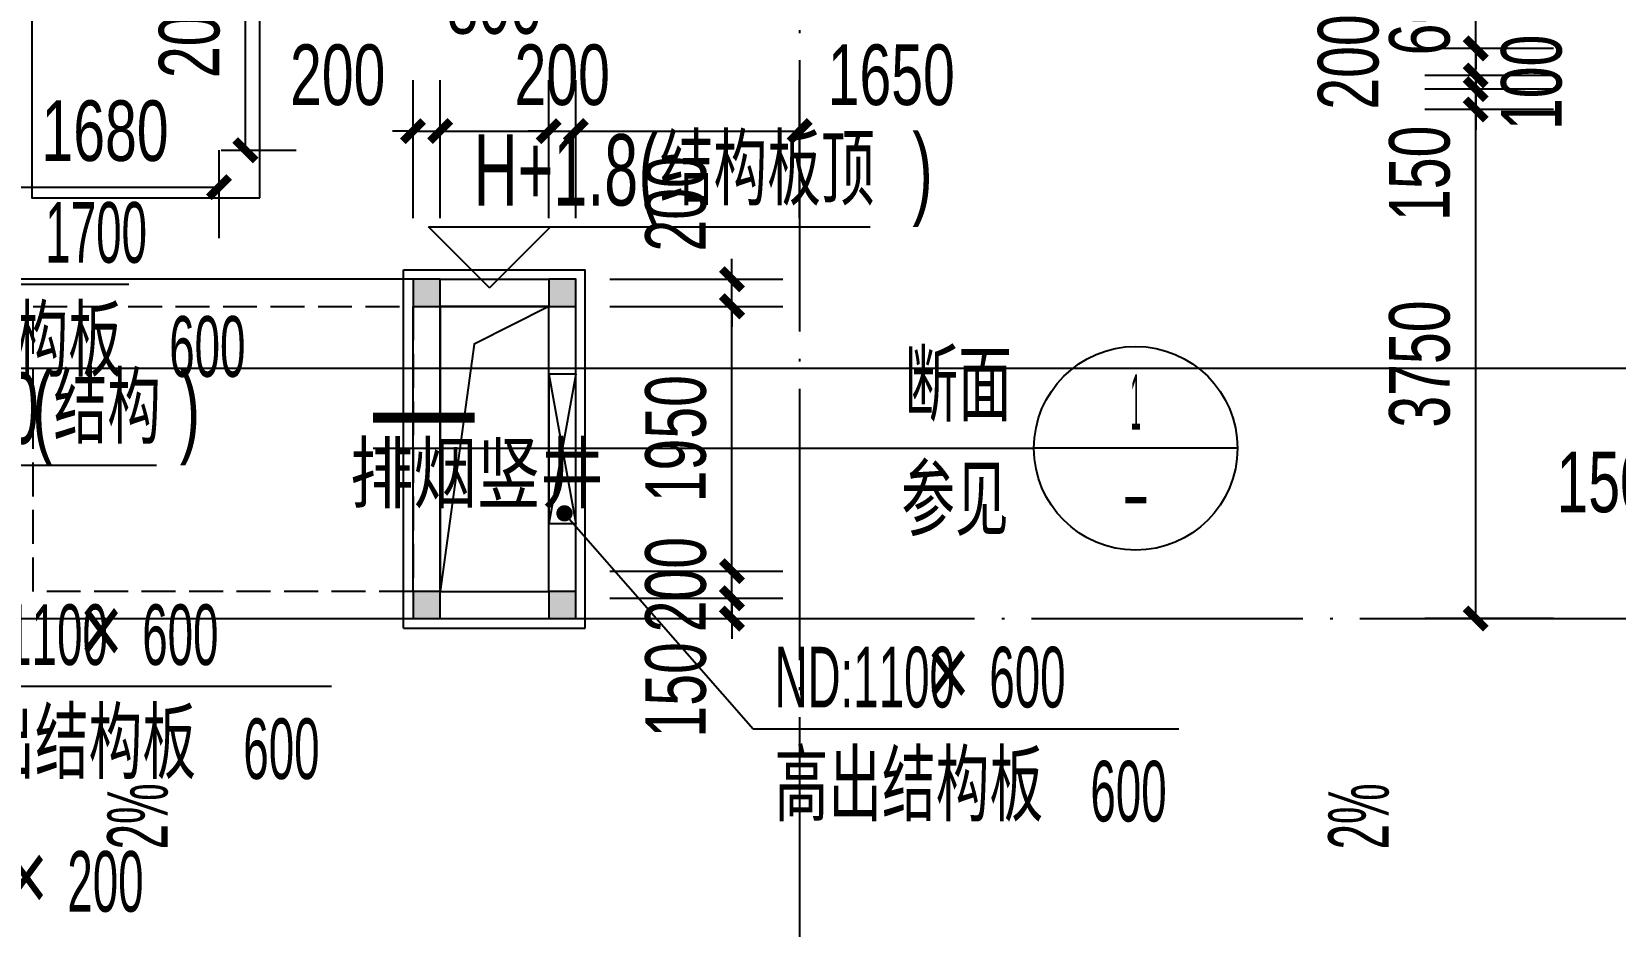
# Model space of a CAD drawing. Extents: x -409435 to 356702, y -107829 to 330904.
# Drawn here: x 89739 to 101412, y 272733 to 279323 of the extents above; entities that cross this region are included whole.
import ezdxf
from ezdxf.enums import TextEntityAlignment as Align
from ezdxf.xclip import XClip

# ---------------------------------------------------------------- set-up
doc = ezdxf.new("R2010")
doc.units = 0
doc.header["$LTSCALE"] = 1000
doc.header["$MEASUREMENT"] = 0
doc.header["$XCLIPFRAME"] = 0
for name, pattern in [('104-14# 核心筒$0$DOTE', [2.42, 2, -0.2, 0.02, -0.2]), ('109-34 轴网$0$L1$0$$AUDIT_BAD_LTYPE1', [0]), ('X-104 14#平面$0$DASH', [0.35, 0.25, -0.1])]:
    doc.linetypes.add(name, pattern=pattern)
for name, color, linetype in [('01-标注_尺寸', 124, 'Continuous'), ('01-标注_符号', 200, 'Continuous'), ('02-TEXT_标注', 130, 'Continuous'), ('104-14# 核心筒$0$A_AXIS-轴线', 36, '104-14# 核心筒$0$DOTE'), ('PUB_HATCH', 8, 'Continuous'), ('X-104 14#平面$0$01-标注_标高', 200, 'Continuous'), ('X-104 14#平面$0$02-TEXT_标注', 130, 'Continuous'), ('X-104 14#平面$0$A-O_分水线', 127, 'Continuous'), ('X-104 14#平面$0$A-O_屋面', 201, 'Continuous'), ('X-104 14#平面$0$A-O_散水', 134, 'Continuous'), ('X-104 14#平面$0$A-TECH_暖通', 6, 'Continuous'), ('X-104 14#平面$0$A_STR-砌块墙', 121, 'Continuous'), ('X-104 14#平面$0$A_STR-砼柱', 51, 'Continuous'), ('X-104 14#平面$0$DUCT-新风管立管', 3, 'Continuous'), ('X-104 14#平面$0$SURFACE', 6, 'Continuous')]:
    doc.layers.add(name, color=color, linetype=linetype)
doc.styles.add('_TCH_DIM', font='ros.shx', dxfattribs={"width": 0.8, "height": 2, "bigfont": 'jd.shx'})
doc.styles.add('_TCH_DIM_T3', font='ros.shx', dxfattribs={"width": 0.705882, "bigfont": 'jd.shx'})
doc.styles.add('_TCH_LABEL', font='ros.shx', dxfattribs={"width": 0.8, "bigfont": 'jd.shx'})
doc.styles.add('X-104 14#平面$0$_TCH_DIM', font='ros.shx', dxfattribs={"width": 0.8, "bigfont": 'jd.shx'})
doc.styles.add('X-104 14#平面$0$Standard', font='STXIHEI_0.TTF', dxfattribs={"width": 0.8})
doc.dimstyles.new('_TCH_ARCH&&150', dxfattribs={"dimtxt": 446.25, "dimasz": 150, "dimexe": 375, "dimexo": 450, "dimgap": 189.375, "dimtad": 1, "dimdec": 0, "dimzin": 0, "dimdsep": 46, "dimtxsty": '_TCH_DIM_T3', "dimblk": 'ARCHTICK', "dimcen": 0.09, "dimclrt": 7, "dimazin": 2, "dimtfac": 1, "dimtdec": 0, "dimtix": 1, "dimtmove": 2, "dimatfit": 3, "dimfxl": 0, "dimtolj": 1, "dimtzin": 0, "dimarcsym": 0})

# ---------------------------------------------------------------- blocks, each defined once
blk = doc.blocks.new('104-14# 核心筒')
at = {"layer": '104-14# 核心筒$0$A_AXIS-轴线'}
for p, q in [((95400, 317833.6), (95400, 259754.9)), ((-9370.1, 275000), (120259.9, 275000))]:
    blk.add_line(p, q, dxfattribs=at)
blk = doc.blocks.new('X-104 14#平面$0$0000')
blk.add_line((45350, 7817), (62299, 7817))
blk = doc.blocks.new('*U431')
blk.add_lwpolyline([(200, 0), (200, 1100), (0, 1100), (0, 0), (200, 0), (0, 1100), (0, 0), (200, 1100)])
blk = doc.blocks.new('_FZH')
blk.add_lwpolyline([(-0.5, -0.5), (0.5, -0.5), (0.5, 0.5), (-0.5, 0.5)], close=True)
at = {"layer": 'PUB_HATCH'}
blk.add_solid([(-0.5, -0.5), (0.5, -0.5), (-0.5, 0.5), (0.5, 0.5)], dxfattribs=at)
blk = doc.blocks.new('X-104 14#平面')
at = {"layer": 'X-104 14#平面$0$01-标注_标高'}
for p, q in [((93113.4, 277435.4), (92663.4, 277885.4)), ((92663.4, 277885.4), (95919.4, 277885.4)), ((93113.4, 277435.4), (93563.4, 277885.4)), ((88468.8, 276129.8), (90659.1, 276129.8))]:
    blk.add_line(p, q, dxfattribs=at)
at = {"layer": 'X-104 14#平面$0$A-O_屋面'}
blk.add_lwpolyline([(92750, 277500), (86550, 277500), (86550, 275000), (92750, 275000)], close=True, dxfattribs=at)
at = {"layer": 'X-104 14#平面$0$A-O_屋面', "linetype": 'X-104 14#平面$0$DASH'}
blk.add_lwpolyline([(89750, 277300), (92550, 277300), (92550, 275200), (89750, 275200)], close=True, dxfattribs=at)
at = {"layer": 'X-104 14#平面$0$A-O_散水'}
blk.add_lwpolyline([(91420, 278100), (91420, 280100), (89740, 280100), (89740, 278100)], close=True, dxfattribs=at)
at = {"layer": 'X-104 14#平面$0$A_STR-砌块墙'}
for p, q in [((92750, 277500), (93550, 277500)), ((92550, 275200), (92550, 277300)), ((92750, 277300), (93550, 277300)), ((92750, 275200), (92750, 277300)), ((93550, 275200), (93550, 277300)), ((93750, 275200), (93750, 277300)), ((92750, 275200), (93550, 275200)), ((92750, 275000), (93550, 275000))]:
    blk.add_line(p, q, dxfattribs=at)
at = {"layer": 'X-104 14#平面$0$DUCT-新风管立管'}
blk.add_lwpolyline([(93550, 277300), (92750, 277300), (92750, 275200), (93550, 275200), (93550, 277300), (93000.1, 277021.2), (92750, 275200)], dxfattribs=at)
at = {"layer": 'X-104 14#平面$0$SURFACE'}
for p, q in [((92480, 277570), (93820, 277570)), ((92480, 274930), (92480, 277570)), ((93820, 274930), (93820, 277570)), ((92480, 274930), (93820, 274930))]:
    blk.add_line(p, q, dxfattribs=at)
ref = blk.add_blockref('104-14# 核心筒', (0, 0))
XClip(ref).set_block_clipping_path([(-38664.3623821461, -25500), (139216.5485069363, 330900)])
at = {"layer": 'X-104 14#平面$0$A-O_分水线'}
blk.add_blockref('X-104 14#平面$0$0000', (41400, 269028.8), dxfattribs=at)
at = {"layer": 'X-104 14#平面$0$A-TECH_暖通', "rotation": 180}
blk.add_blockref('*U431', (93750, 276800), dxfattribs=at)
at = {"layer": 'X-104 14#平面$0$A_STR-砼柱', "xscale": 200, "yscale": 200, "zscale": 200}
for p in [(92650, 277400, 3000), (93650, 277400, 3000), (92650, 275100, 3000), (93650, 275100, 3000)]:
    blk.add_blockref('_FZH', p, dxfattribs=at)
at = {"layer": 'X-104 14#平面$0$02-TEXT_标注'}
for s, height, style, width, p in [('H+1.8', 525, 'X-104 14#平面$0$_TCH_DIM', 0.64, (92997.8, 278042.9)), ('(', 525, 'X-104 14#平面$0$_TCH_DIM', 0.64, (94212, 278042.9)), ('结构板顶', 520.93, 'X-104 14#平面$0$_TCH_DIM', 0.8, (94368.8, 278042.9)), (')', 525, 'X-104 14#平面$0$_TCH_DIM', 0.64, (96231.1, 278042.9)), ('15.000', 525, 'X-104 14#平面$0$_TCH_DIM', 0.64, (88417.3, 276287.3)), ('(', 525, 'X-104 14#平面$0$_TCH_DIM', 0.64, (89743.5, 276287.3)), ('结构', 520.93, 'X-104 14#平面$0$_TCH_DIM', 0.8, (89900.3, 276287.3)), (')', 525, 'X-104 14#平面$0$_TCH_DIM', 0.64, (90831.5, 276287.3)), ('排烟竖井', 428.14, 'X-104 14#平面$0$Standard', 0.8, (92085.8, 275859.3))]:
    blk.add_text(s, height=height, dxfattribs=dict(at, style=style, width=width)).set_placement(p)
blk = doc.blocks.new('ddcc')
at = {"layer": '02-TEXT_标注', "style": '_TCH_DIM'}
for s, height, width, p in [('200', 446.2, 0.564706, (90002, 272841)), ('×', 521, 0.8, (89536, 272841))]:
    blk.add_text(s, height=height, dxfattribs=dict(at, width=width)).set_placement(p)
blk = doc.blocks.new('_ArchTick')
at = {"color": 0, "linetype": 'ByBlock', "const_width": 0.4}
blk.add_lwpolyline([(-0.5, -0.5), (0.5, 0.5)], dxfattribs=at)
blk = doc.blocks.new('*D861')
at = {"layer": '01-标注_尺寸', "color": 0, "lineweight": -2, "transparency": 16777216}
for p, q in [((93750, 277950), (93750, 278966)), ((95400, 277950), (95400, 278966)), ((93750, 278591), (95400, 278591))]:
    blk.add_line(p, q, dxfattribs=at)
at = {"layer": 'Defpoints', "color": 0, "transparency": 16777216}
for p in [(95400, 278591), (93750, 277500), (95400, 277500)]:
    blk.add_point(p, dxfattribs=at)
at = {"layer": '01-标注_尺寸', "color": 0, "lineweight": -2, "transparency": 16777216, "xscale": 150, "yscale": 150, "zscale": 150, "rotation": 180}
blk.add_blockref('_ArchTick', (93750, 278591), dxfattribs=at)
at = {"layer": '01-标注_尺寸', "color": 0, "lineweight": -2, "transparency": 16777216, "xscale": 150, "yscale": 150, "zscale": 150}
blk.add_blockref('_ArchTick', (95400, 278591), dxfattribs=at)
at = {"layer": '01-标注_尺寸', "color": 7, "transparency": 16777216, "insert": (96075, 279003), "char_height": 446.2, "attachment_point": 5, "style": '_TCH_DIM_T3'}
blk.add_mtext('\\A1;1650', dxfattribs=at)
blk = doc.blocks.new('*D862')
at = {"layer": '01-标注_尺寸', "color": 0, "lineweight": -2, "transparency": 16777216}
for p, q in [((93550, 277950), (93550, 278966)), ((93750, 277950), (93750, 278966)), ((93550, 278591), (93400, 278591)), ((93550, 278591), (93750, 278591)), ((93750, 278591), (93900, 278591))]:
    blk.add_line(p, q, dxfattribs=at)
at = {"layer": 'Defpoints', "color": 0, "transparency": 16777216}
for p in [(93750, 278591), (93550, 277500), (93750, 277500)]:
    blk.add_point(p, dxfattribs=at)
at = {"layer": '01-标注_尺寸', "color": 0, "lineweight": -2, "transparency": 16777216, "xscale": 150, "yscale": 150, "zscale": 150}
blk.add_blockref('_ArchTick', (93550, 278591), dxfattribs=at)
at = {"layer": '01-标注_尺寸', "color": 0, "lineweight": -2, "transparency": 16777216, "xscale": 150, "yscale": 150, "zscale": 150, "rotation": 180}
blk.add_blockref('_ArchTick', (93750, 278591), dxfattribs=at)
at = {"layer": '01-标注_尺寸', "color": 7, "transparency": 16777216, "insert": (93650, 279003), "char_height": 446.2, "attachment_point": 5, "style": '_TCH_DIM_T3'}
blk.add_mtext('\\A1;200', dxfattribs=at)
blk = doc.blocks.new('*D863')
at = {"layer": '01-标注_尺寸', "color": 0, "lineweight": -2, "transparency": 16777216}
for p, q in [((92750, 277950), (92750, 278966)), ((93550, 277950), (93550, 278966)), ((92750, 278591), (93550, 278591))]:
    blk.add_line(p, q, dxfattribs=at)
at = {"layer": 'Defpoints', "color": 0, "transparency": 16777216}
for p in [(93550, 278591), (92750, 277500), (93550, 277500)]:
    blk.add_point(p, dxfattribs=at)
at = {"layer": '01-标注_尺寸', "color": 0, "lineweight": -2, "transparency": 16777216, "xscale": 150, "yscale": 150, "zscale": 150, "rotation": 180}
blk.add_blockref('_ArchTick', (92750, 278591), dxfattribs=at)
at = {"layer": '01-标注_尺寸', "color": 0, "lineweight": -2, "transparency": 16777216, "xscale": 150, "yscale": 150, "zscale": 150}
blk.add_blockref('_ArchTick', (93550, 278591), dxfattribs=at)
at = {"layer": '01-标注_尺寸', "color": 7, "transparency": 16777216, "insert": (93150, 279528), "char_height": 446.2, "attachment_point": 5, "style": '_TCH_DIM_T3'}
blk.add_mtext('\\A1;800', dxfattribs=at)
blk = doc.blocks.new('*D864')
at = {"layer": '01-标注_尺寸', "color": 0, "lineweight": -2, "transparency": 16777216}
for p, q in [((92550, 277950), (92550, 278966)), ((92750, 277950), (92750, 278966)), ((92550, 278591), (92400, 278591)), ((92550, 278591), (92750, 278591)), ((92750, 278591), (92900, 278591))]:
    blk.add_line(p, q, dxfattribs=at)
at = {"layer": 'Defpoints', "color": 0, "transparency": 16777216}
for p in [(92750, 278591), (92550, 277500), (92750, 277500)]:
    blk.add_point(p, dxfattribs=at)
at = {"layer": '01-标注_尺寸', "color": 0, "lineweight": -2, "transparency": 16777216, "xscale": 150, "yscale": 150, "zscale": 150}
blk.add_blockref('_ArchTick', (92550, 278591), dxfattribs=at)
at = {"layer": '01-标注_尺寸', "color": 0, "lineweight": -2, "transparency": 16777216, "xscale": 150, "yscale": 150, "zscale": 150, "rotation": 180}
blk.add_blockref('_ArchTick', (92750, 278591), dxfattribs=at)
at = {"layer": '01-标注_尺寸', "color": 7, "transparency": 16777216, "insert": (91995, 279003), "char_height": 446.2, "attachment_point": 5, "style": '_TCH_DIM_T3'}
blk.add_mtext('\\A1;200', dxfattribs=at)
blk = doc.blocks.new('*D865')
at = {"layer": '01-标注_尺寸', "color": 0, "lineweight": -2, "transparency": 16777216}
for p, q in [((94901, 277500), (94901, 277650)), ((94000, 277500), (95276, 277500)), ((94901, 277300), (94901, 277500)), ((94000, 277300), (95276, 277300)), ((94901, 277300), (94901, 277150))]:
    blk.add_line(p, q, dxfattribs=at)
at = {"layer": 'Defpoints', "color": 0, "transparency": 16777216}
for p in [(93550, 277500), (94901, 277500), (93550, 277300)]:
    blk.add_point(p, dxfattribs=at)
at = {"layer": '01-标注_尺寸', "color": 0, "lineweight": -2, "transparency": 16777216, "xscale": 150, "yscale": 150, "zscale": 150}
for p, rotation in [((94901, 277500), 270), ((94901, 277300), 90)]:
    blk.add_blockref('_ArchTick', p, dxfattribs=dict(at, rotation=rotation))
at = {"layer": '01-标注_尺寸', "color": 7, "transparency": 16777216, "insert": (94488, 278055), "char_height": 446.2, "attachment_point": 5, "rotation": 90, "style": '_TCH_DIM_T3'}
blk.add_mtext('\\A1;200', dxfattribs=at)
blk = doc.blocks.new('*D866')
at = {"layer": '01-标注_尺寸', "color": 0, "lineweight": -2, "transparency": 16777216}
for p, q in [((94000, 277300), (95276, 277300)), ((94901, 275350), (94901, 277300)), ((94000, 275350), (95276, 275350))]:
    blk.add_line(p, q, dxfattribs=at)
at = {"layer": 'Defpoints', "color": 0, "transparency": 16777216}
for p in [(93550, 277300), (94901, 277300), (93550, 275350)]:
    blk.add_point(p, dxfattribs=at)
at = {"layer": '01-标注_尺寸', "color": 0, "lineweight": -2, "transparency": 16777216, "xscale": 150, "yscale": 150, "zscale": 150}
for p, rotation in [((94901, 277300), 90), ((94901, 275350), 270)]:
    blk.add_blockref('_ArchTick', p, dxfattribs=dict(at, rotation=rotation))
at = {"layer": '01-标注_尺寸', "color": 7, "transparency": 16777216, "insert": (94488, 276325), "char_height": 446.2, "attachment_point": 5, "rotation": 90, "style": '_TCH_DIM_T3'}
blk.add_mtext('\\A1;1950', dxfattribs=at)
blk = doc.blocks.new('*D867')
at = {"layer": '01-标注_尺寸', "color": 0, "lineweight": -2, "transparency": 16777216}
for p, q in [((94901, 275350), (94901, 275500)), ((94000, 275350), (95276, 275350)), ((94901, 275150), (94901, 275350)), ((94000, 275150), (95276, 275150)), ((94901, 275150), (94901, 275000))]:
    blk.add_line(p, q, dxfattribs=at)
at = {"layer": 'Defpoints', "color": 0, "transparency": 16777216}
for p in [(93550, 275350), (94901, 275350), (93550, 275150)]:
    blk.add_point(p, dxfattribs=at)
at = {"layer": '01-标注_尺寸', "color": 0, "lineweight": -2, "transparency": 16777216, "xscale": 150, "yscale": 150, "zscale": 150}
for p, rotation in [((94901, 275350), 270), ((94901, 275150), 90)]:
    blk.add_blockref('_ArchTick', p, dxfattribs=dict(at, rotation=rotation))
at = {"layer": '01-标注_尺寸', "color": 7, "transparency": 16777216, "insert": (94488, 275250), "char_height": 446.2, "attachment_point": 5, "rotation": 90, "style": '_TCH_DIM_T3'}
blk.add_mtext('\\A1;200', dxfattribs=at)
blk = doc.blocks.new('*D868')
at = {"layer": '01-标注_尺寸', "color": 0, "lineweight": -2, "transparency": 16777216}
for p, q in [((94901, 275150), (94901, 275300)), ((94000, 275150), (95276, 275150)), ((94901, 275000), (94901, 275150)), ((94000, 275000), (95276, 275000)), ((94901, 275000), (94901, 274850))]:
    blk.add_line(p, q, dxfattribs=at)
at = {"layer": 'Defpoints', "color": 0, "transparency": 16777216}
for p in [(93550, 275150), (94901, 275150), (93550, 275000)]:
    blk.add_point(p, dxfattribs=at)
at = {"layer": '01-标注_尺寸', "color": 0, "lineweight": -2, "transparency": 16777216, "xscale": 150, "yscale": 150, "zscale": 150}
for p, rotation in [((94901, 275150), 270), ((94901, 275000), 90)]:
    blk.add_blockref('_ArchTick', p, dxfattribs=dict(at, rotation=rotation))
at = {"layer": '01-标注_尺寸', "color": 7, "transparency": 16777216, "insert": (94488, 274475), "char_height": 446.2, "attachment_point": 5, "rotation": 90, "style": '_TCH_DIM_T3'}
blk.add_mtext('\\A1;150', dxfattribs=at)
blk = doc.blocks.new('*D883')
at = {"layer": '01-标注_尺寸', "color": 0, "lineweight": -2, "transparency": 16777216}
for p, q in [((101800, 276483), (101800, 275215)), ((101950, 276483), (101950, 275215)), ((101800, 275590), (101650, 275590)), ((101800, 275590), (101950, 275590)), ((101950, 275590), (102100, 275590))]:
    blk.add_line(p, q, dxfattribs=at)
at = {"layer": 'Defpoints', "color": 0, "transparency": 16777216}
for p in [(101800, 276933), (101950, 276933), (101950, 275590)]:
    blk.add_point(p, dxfattribs=at)
at = {"layer": '01-标注_尺寸', "color": 0, "lineweight": -2, "transparency": 16777216, "xscale": 150, "yscale": 150, "zscale": 150}
blk.add_blockref('_ArchTick', (101800, 275590), dxfattribs=at)
at = {"layer": '01-标注_尺寸', "color": 0, "lineweight": -2, "transparency": 16777216, "xscale": 150, "yscale": 150, "zscale": 150, "rotation": 180}
blk.add_blockref('_ArchTick', (101950, 275590), dxfattribs=at)
at = {"layer": '01-标注_尺寸', "color": 7, "transparency": 16777216, "insert": (101330, 276003), "char_height": 446.2, "attachment_point": 5, "style": '_TCH_DIM_T3'}
blk.add_mtext('\\A1;150', dxfattribs=at)
blk = doc.blocks.new('*D2016')
at = {"layer": '01-标注_尺寸', "color": 0, "lineweight": -2, "transparency": 16777216}
for p, q in [((91135, 280450), (91690, 280450)), ((91315, 278450), (91315, 280450)), ((91135, 278450), (91690, 278450))]:
    blk.add_line(p, q, dxfattribs=at)
at = {"layer": 'Defpoints', "color": 0, "transparency": 16777216}
for p in [(90685, 280450), (91315, 280450), (90685, 278450)]:
    blk.add_point(p, dxfattribs=at)
at = {"layer": '01-标注_尺寸', "color": 0, "lineweight": -2, "transparency": 16777216, "xscale": 150, "yscale": 150, "zscale": 150}
for p, rotation in [((91315, 280450), 90), ((91315, 278450), 270)]:
    blk.add_blockref('_ArchTick', p, dxfattribs=dict(at, rotation=rotation))
at = {"layer": '01-标注_尺寸', "color": 7, "transparency": 16777216, "insert": (90903, 279450), "char_height": 446.2, "attachment_point": 5, "rotation": 90, "style": '_TCH_DIM_T3'}
blk.add_mtext('\\A1;2000', dxfattribs=at)
blk = doc.blocks.new('*D2023')
at = {"layer": '01-标注_尺寸', "color": 0, "lineweight": -2, "transparency": 16777216}
for p, q in [((89440, 278450), (89440, 277803)), ((91120, 278450), (91120, 277803)), ((89440, 278178), (91120, 278178))]:
    blk.add_line(p, q, dxfattribs=at)
at = {"layer": 'Defpoints', "color": 0, "transparency": 16777216}
for p in [(89440, 278900), (91120, 278900), (91120, 278178)]:
    blk.add_point(p, dxfattribs=at)
at = {"layer": '01-标注_尺寸', "color": 0, "lineweight": -2, "transparency": 16777216, "xscale": 150, "yscale": 150, "zscale": 150, "rotation": 180}
blk.add_blockref('_ArchTick', (89440, 278178), dxfattribs=at)
at = {"layer": '01-标注_尺寸', "color": 0, "lineweight": -2, "transparency": 16777216, "xscale": 150, "yscale": 150, "zscale": 150}
blk.add_blockref('_ArchTick', (91120, 278178), dxfattribs=at)
at = {"layer": '01-标注_尺寸', "color": 7, "transparency": 16777216, "insert": (90280, 278591), "char_height": 446.2, "attachment_point": 5, "style": '_TCH_DIM_T3'}
blk.add_mtext('\\A1;1680', dxfattribs=at)
blk = doc.blocks.new('*D2097')
at = {"layer": '01-标注_尺寸', "color": 0, "lineweight": -2, "transparency": 16777216}
for p, q in [((100383, 279800), (100383, 279950)), ((100956, 279800), (100008, 279800)), ((100383, 279200), (100383, 279800)), ((100956, 279200), (100008, 279200)), ((100383, 279200), (100383, 279050))]:
    blk.add_line(p, q, dxfattribs=at)
at = {"layer": 'Defpoints', "color": 0, "transparency": 16777216}
for p in [(100383, 279800), (101406, 279800), (101406, 279200)]:
    blk.add_point(p, dxfattribs=at)
at = {"layer": '01-标注_尺寸', "color": 0, "lineweight": -2, "transparency": 16777216, "xscale": 150, "yscale": 150, "zscale": 150}
for p, rotation in [((100383, 279800), 270), ((100383, 279200), 90)]:
    blk.add_blockref('_ArchTick', p, dxfattribs=dict(at, rotation=rotation))
at = {"layer": '01-标注_尺寸', "color": 7, "transparency": 16777216, "insert": (99971, 279500), "char_height": 446.2, "attachment_point": 5, "rotation": 90, "style": '_TCH_DIM_T3'}
blk.add_mtext('\\A1;600', dxfattribs=at)
blk = doc.blocks.new('*D2098')
at = {"layer": '01-标注_尺寸', "color": 0, "lineweight": -2, "transparency": 16777216}
for p, q in [((100383, 279200), (100383, 279350)), ((100956, 279200), (100008, 279200)), ((100383, 279000), (100383, 279200)), ((100956, 279000), (100008, 279000)), ((100383, 279000), (100383, 278850))]:
    blk.add_line(p, q, dxfattribs=at)
at = {"layer": 'Defpoints', "color": 0, "transparency": 16777216}
for p in [(100383, 279200), (101406, 279200), (101406, 279000)]:
    blk.add_point(p, dxfattribs=at)
at = {"layer": '01-标注_尺寸', "color": 0, "lineweight": -2, "transparency": 16777216, "xscale": 150, "yscale": 150, "zscale": 150}
for p, rotation in [((100383, 279200), 270), ((100383, 279000), 90)]:
    blk.add_blockref('_ArchTick', p, dxfattribs=dict(at, rotation=rotation))
at = {"layer": '01-标注_尺寸', "color": 7, "transparency": 16777216, "insert": (99446, 279100), "char_height": 446.2, "attachment_point": 5, "rotation": 90, "style": '_TCH_DIM_T3'}
blk.add_mtext('\\A1;200', dxfattribs=at)
blk = doc.blocks.new('*D2099')
at = {"layer": '01-标注_尺寸', "color": 0, "lineweight": -2, "transparency": 16777216}
for p, q in [((100383, 279000), (100383, 279150)), ((100956, 279000), (100008, 279000)), ((100383, 278900), (100383, 279000)), ((100956, 278900), (100008, 278900)), ((100383, 278900), (100383, 278750))]:
    blk.add_line(p, q, dxfattribs=at)
at = {"layer": 'Defpoints', "color": 0, "transparency": 16777216}
for p in [(100383, 279000), (101406, 279000), (101406, 278900)]:
    blk.add_point(p, dxfattribs=at)
at = {"layer": '01-标注_尺寸', "color": 0, "lineweight": -2, "transparency": 16777216, "xscale": 150, "yscale": 150, "zscale": 150}
for p, rotation in [((100383, 279000), 270), ((100383, 278900), 90)]:
    blk.add_blockref('_ArchTick', p, dxfattribs=dict(at, rotation=rotation))
at = {"layer": '01-标注_尺寸', "color": 7, "transparency": 16777216, "insert": (100796, 278950), "char_height": 446.2, "attachment_point": 5, "rotation": 90, "style": '_TCH_DIM_T3'}
blk.add_mtext('\\A1;100', dxfattribs=at)
blk = doc.blocks.new('*D2100')
at = {"layer": '01-标注_尺寸', "color": 0, "lineweight": -2, "transparency": 16777216}
for p, q in [((100383, 278900), (100383, 279050)), ((100956, 278900), (100008, 278900)), ((100383, 278750), (100383, 278900)), ((100956, 278750), (100008, 278750)), ((100383, 278750), (100383, 278600))]:
    blk.add_line(p, q, dxfattribs=at)
at = {"layer": 'Defpoints', "color": 0, "transparency": 16777216}
for p in [(100383, 278900), (101406, 278900), (101406, 278750)]:
    blk.add_point(p, dxfattribs=at)
at = {"layer": '01-标注_尺寸', "color": 0, "lineweight": -2, "transparency": 16777216, "xscale": 150, "yscale": 150, "zscale": 150}
for p, rotation in [((100383, 278900), 270), ((100383, 278750), 90)]:
    blk.add_blockref('_ArchTick', p, dxfattribs=dict(at, rotation=rotation))
at = {"layer": '01-标注_尺寸', "color": 7, "transparency": 16777216, "insert": (99971, 278280), "char_height": 446.2, "attachment_point": 5, "rotation": 90, "style": '_TCH_DIM_T3'}
blk.add_mtext('\\A1;150', dxfattribs=at)
blk = doc.blocks.new('*D2101')
at = {"layer": '01-标注_尺寸', "color": 0, "lineweight": -2, "transparency": 16777216}
for p, q in [((100956, 278750), (100008, 278750)), ((100383, 275000), (100383, 278750)), ((100956, 275000), (100008, 275000))]:
    blk.add_line(p, q, dxfattribs=at)
at = {"layer": 'Defpoints', "color": 0, "transparency": 16777216}
for p in [(100383, 278750), (101406, 278750), (101406, 275000)]:
    blk.add_point(p, dxfattribs=at)
at = {"layer": '01-标注_尺寸', "color": 0, "lineweight": -2, "transparency": 16777216, "xscale": 150, "yscale": 150, "zscale": 150}
for p, rotation in [((100383, 278750), 90), ((100383, 275000), 270)]:
    blk.add_blockref('_ArchTick', p, dxfattribs=dict(at, rotation=rotation))
at = {"layer": '01-标注_尺寸', "color": 7, "transparency": 16777216, "insert": (99971, 276875), "char_height": 446.2, "attachment_point": 5, "rotation": 90, "style": '_TCH_DIM_T3'}
blk.add_mtext('\\A1;3750', dxfattribs=at)

msp = doc.modelspace()

# ---------------------------------------------------------------- linework, layer by layer
at = {"layer": '01-标注_符号'}
for p, q in [((88267.4, 277463.9), (90454.3, 277463.9)), ((92255.7, 276254.6), (95955.3, 276254.6)), ((95955.3, 276254.6), (97127.1, 276254.6)), ((98627.1, 276254.6), (97127.1, 276254.6)), ((93666.4, 275775.1), (95057.5, 274188.2)), ((88813.7, 274500.9), (91950.4, 274500.9)), ((95057.5, 274188.2), (98194.2, 274188.2))]:
    msp.add_line(p, q, dxfattribs=at)
at = {"layer": '01-标注_符号', "const_width": 75}
msp.add_lwpolyline([(92255.7, 276479.6), (93005.7, 276479.6)], dxfattribs=at)
at = {"layer": '01-标注_符号', "const_width": 60}
msp.add_lwpolyline([(93646.7, 275797.7, 1), (93686.2, 275752.5, 1)], format="xyb", close=True, dxfattribs=at)
at = {"layer": '01-标注_符号', "linetype": '109-34 轴网$0$L1$0$$AUDIT_BAD_LTYPE1'}
for points in [[(90900, 274075.3, 0, 0, 0), (90900, 273292.7, 120, 0, 0), (90900, 272842.7, 0, 0, 0)], [(99900, 274075.3, 0, 0, 0), (99900, 273292.7, 120, 0, 0), (99900, 272842.7, 0, 0, 0)]]:
    msp.add_lwpolyline(points, format="xyseb", dxfattribs=at)
at = {"layer": '01-标注_符号'}
msp.add_circle((97877.1, 276254.6), 750, dxfattribs=at)

# ---------------------------------------------------------------- block references
for name in ['X-104 14#平面', 'ddcc']:
    msp.add_blockref(name, (0, 0))

# ---------------------------------------------------------------- texts
at = {"layer": '02-TEXT_标注', "style": '_TCH_DIM'}
for s, height, width, p in [('1700', 446.25, 0.564706, (89839.7, 277621.4)), ('高出结构板', 520.93, 0.8, (88424.9, 276781.4)), ('600', 446.25, 0.564706, (90752.8, 276781.4)), ('断面', 520.93, 0.8, (96171.9, 276452.4)), ('参见', 520.93, 0.8, (96149.1, 275608.8)), ('ND:1100', 446.25, 0.564706, (88971.2, 274658.4)), ('×', 520.9, 0.8, (90088.4, 274658.4)), ('600', 446.25, 0.564706, (90554, 274658.4)), ('ND:1100', 446.25, 0.564706, (95215, 274345.7)), ('600', 446.25, 0.564706, (96797.8, 274345.7)), ('×', 520.9, 0.8, (96332.2, 274345.7)), ('高出结构板', 520.93, 0.8, (88971.2, 273818.4)), ('600', 446.25, 0.564706, (91299.1, 273818.4)), ('高出结构板', 520.93, 0.8, (95215, 273505.7)), ('600', 446.25, 0.564706, (97542.9, 273505.7))]:
    msp.add_text(s, height=height, dxfattribs=dict(at, width=width)).set_placement(p)
at = {"layer": '02-TEXT_标注', "style": '_TCH_LABEL'}
for s, height, width, p, p2 in [('1', 407.6, 1.428571, (97838.2, 276391.2), (97915.9, 276391.2)), ('-', 397.6, 1.111111, (97771, 275719.1), (97983.1, 275719.1))]:
    msp.add_text(s, height=height, dxfattribs=dict(at, width=width)).set_placement(p, p2, align=Align.FIT)
at = {"layer": '02-TEXT_标注', "linetype": '109-34 轴网$0$L1$0$$AUDIT_BAD_LTYPE1', "style": '_TCH_DIM', "width": 0.564706}
for p in [(90742.5, 273299.4), (99742.5, 273299.4)]:
    msp.add_text('2%%%', height=446.25, rotation=90, dxfattribs=at).set_placement(p)

# ---------------------------------------------------------------- dimensions: what is measured, and where the dimension line sits
at = {"layer": '01-标注_尺寸'}
for p1, p2, distance, picture, middle in [((90685, 278450), (90685, 280450), -630.4, '*D2016', (90902.9, 279450)), ((101406.4, 279200), (101406.4, 279800), 1023.3, '*D2097', (99970.7, 279500)), ((93550, 277500), (93750, 277500), 1090.9, '*D862', (93650, 279003.4)), ((89440, 278900), (91120, 278900), -721.8, '*D2023', (90280, 278590.7)), ((101406.4, 275000), (101406.4, 278750), 1023.3, '*D2101', (99970.7, 276875)), ((93550, 275350), (93550, 277300), -1350.8, '*D866', (94488.3, 276325)), ((93550, 275150), (93550, 275350), -1350.8, '*D867', (94488.3, 275250))]:
    dim = msp.add_aligned_dim(p1=p1, p2=p2, distance=distance, dimstyle='_TCH_ARCH&&150', dxfattribs=at)
    dim.commit()
    dim.dimension.update_dxf_attribs({"geometry": picture, "text_midpoint": middle})
for base, p1, p2, angle, picture, middle in [((93550, 278590.9), (92750, 277500), (93550, 277500), 0, '*D863', (93150, 279528.4)), ((100383.2, 279200), (101406.4, 279000), (101406.4, 279200), 90, '*D2098', (99445.7, 279100)), ((100383.2, 279000), (101406.4, 278900), (101406.4, 279000), 90, '*D2099', (100795.7, 278950)), ((92750, 278590.9), (92550, 277500), (92750, 277500), 0, '*D864', (91995, 279003.4)), ((95400, 278590.9), (93750, 277500), (95400, 277500), 0, '*D861', (96075, 279003.4)), ((100383.2, 278900), (101406.4, 278750), (101406.4, 278900), 90, '*D2100', (99970.7, 278280.2)), ((94900.8, 277500), (93550, 277300), (93550, 277500), 90, '*D865', (94488.3, 278055)), ((101950, 275590.4), (101800, 276933.4), (101950, 276933.4), 360, '*D883', (101330.2, 276002.9)), ((94900.8, 275150), (93550, 275000), (93550, 275150), 90, '*D868', (94488.3, 274475))]:
    dim = msp.add_linear_dim(base=base, p1=p1, p2=p2, angle=angle, dimstyle='_TCH_ARCH&&150', dxfattribs=at)
    dim.commit()
    dim.dimension.update_dxf_attribs({"geometry": picture, "text_midpoint": middle, "dimtype": 161})

doc.saveas('drawing.dxf')
